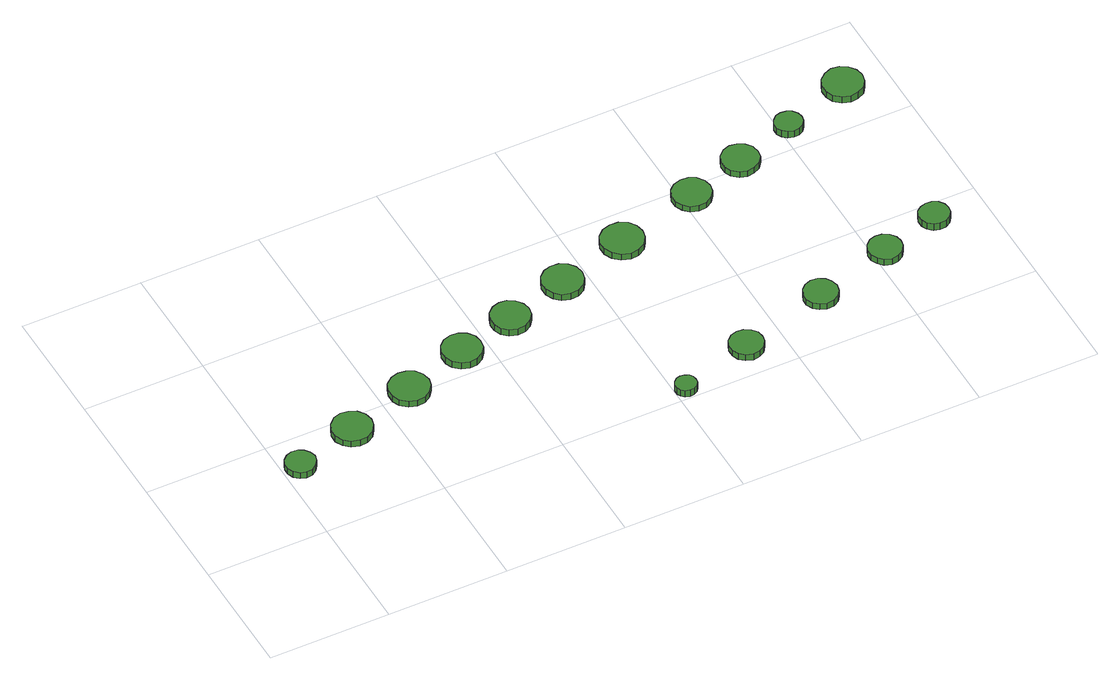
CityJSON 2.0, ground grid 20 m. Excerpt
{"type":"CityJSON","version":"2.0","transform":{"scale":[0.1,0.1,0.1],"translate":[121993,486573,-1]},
"CityObjects":{
"tree1":{"type":"SolitaryVegetationObject","attributes":{"function":"something"},"geometry":[{"type":"MultiSurface","lod":"1","boundaries":[[[0,1,2,3,4,5,6,7,8,9,10,11,12,13,14]],[[15,16,17,18,19,20,21,22,23,24,25,26,27,28,29]],[[0,29,28,1]],[[1,28,27,2]],[[2,27,26,3]],[[3,26,25,4]],[[4,25,24,5]],[[5,24,23,6]],[[6,23,22,7]],[[7,22,21,8]],[[8,21,20,9]],[[9,20,19,10]],[[10,19,18,11]],[[11,18,17,12]],[[12,17,16,13]],[[13,16,15,14]],[[14,15,29,0]]]}]},
"tree2":{"type":"SolitaryVegetationObject","attributes":{"function":"something"},"geometry":[{"type":"MultiSurface","lod":"1","boundaries":[[[30,31,32,33,34,35,36,37,38,39,40,41,42,43,44]],[[45,46,47,48,49,50,51,52,53,54,55,56,57,58,59]],[[30,59,58,31]],[[31,58,57,32]],[[32,57,56,33]],[[33,56,55,34]],[[34,55,54,35]],[[35,54,53,36]],[[36,53,52,37]],[[37,52,51,38]],[[38,51,50,39]],[[39,50,49,40]],[[40,49,48,41]],[[41,48,47,42]],[[42,47,46,43]],[[43,46,45,44]],[[44,45,59,30]]]}]},
"tree3":{"type":"SolitaryVegetationObject","attributes":{"function":"something"},"geometry":[{"type":"MultiSurface","lod":"1","boundaries":[[[60,61,62,63,64,65,66,67,68,69,70,71,72,73,74]],[[75,76,77,78,79,80,81,82,83,84,85,86,87,88,89]],[[60,89,88,61]],[[61,88,87,62]],[[62,87,86,63]],[[63,86,85,64]],[[64,85,84,65]],[[65,84,83,66]],[[66,83,82,67]],[[67,82,81,68]],[[68,81,80,69]],[[69,80,79,70]],[[70,79,78,71]],[[71,78,77,72]],[[72,77,76,73]],[[73,76,75,74]],[[74,75,89,60]]]}]},
"tree4":{"type":"SolitaryVegetationObject","attributes":{"function":"something"},"geometry":[{"type":"MultiSurface","lod":"1","boundaries":[[[90,91,92,93,94,95,96,97,98,99,100,101,102,103,104]],[[105,106,107,108,109,110,111,112,113,114,115,116,117,118,119]],[[90,119,118,91]],[[91,118,117,92]],[[92,117,116,93]],[[93,116,115,94]],[[94,115,114,95]],[[95,114,113,96]],[[96,113,112,97]],[[97,112,111,98]],[[98,111,110,99]],[[99,110,109,100]],[[100,109,108,101]],[[101,108,107,102]],[[102,107,106,103]],[[103,106,105,104]],[[104,105,119,90]]]}]},
"tree5":{"type":"SolitaryVegetationObject","attributes":{"function":"something"},"geometry":[{"type":"MultiSurface","lod":"1","boundaries":[[[120,121,122,123,124,125,126,127,128,129,130,131,132,133,134]],[[135,136,137,138,139,140,141,142,143,144,145,146,147,148,149]],[[120,149,148,121]],[[121,148,147,122]],[[122,147,146,123]],[[123,146,145,124]],[[124,145,144,125]],[[125,144,143,126]],[[126,143,142,127]],[[127,142,141,128]],[[128,141,140,129]],[[129,140,139,130]],[[130,139,138,131]],[[131,138,137,132]],[[132,137,136,133]],[[133,136,135,134]],[[134,135,149,120]]]}]},
"tree6":{"type":"SolitaryVegetationObject","attributes":{"function":"something"},"geometry":[{"type":"MultiSurface","lod":"1","boundaries":[[[150,151,152,153,154,155,156,157,158,159,160,161,162,163,164]],[[165,166,167,168,169,170,171,172,173,174,175,176,177,178,179]],[[150,179,178,151]],[[151,178,177,152]],[[152,177,176,153]],[[153,176,175,154]],[[154,175,174,155]],[[155,174,173,156]],[[156,173,172,157]],[[157,172,171,158]],[[158,171,170,159]],[[159,170,169,160]],[[160,169,168,161]],[[161,168,167,162]],[[162,167,166,163]],[[163,166,165,164]],[[164,165,179,150]]]}]},
"tree7":{"type":"SolitaryVegetationObject","attributes":{"function":"something"},"geometry":[{"type":"MultiSurface","lod":"1","boundaries":[[[180,181,182,183,184,185,186,187,188,189,190,191,192,193,194]],[[195,196,197,198,199,200,201,202,203,204,205,206,207,208,209]],[[180,209,208,181]],[[181,208,207,182]],[[182,207,206,183]],[[183,206,205,184]],[[184,205,204,185]],[[185,204,203,186]],[[186,203,202,187]],[[187,202,201,188]],[[188,201,200,189]],[[189,200,199,190]],[[190,199,198,191]],[[191,198,197,192]],[[192,197,196,193]],[[193,196,195,194]],[[194,195,209,180]]]}]},
"tree8":{"type":"SolitaryVegetationObject","attributes":{"function":"something"},"geometry":[{"type":"MultiSurface","lod":"1","boundaries":[[[210,211,212,213,214,215,216,217,218,219,220,221,222,223,224]],[[225,226,227,228,229,230,231,232,233,234,235,236,237,238,239]],[[210,239,238,211]],[[211,238,237,212]],[[212,237,236,213]],[[213,236,235,214]],[[214,235,234,215]],[[215,234,233,216]],[[216,233,232,217]],[[217,232,231,218]],[[218,231,230,219]],[[219,230,229,220]],[[220,229,228,221]],[[221,228,227,222]],[[222,227,226,223]],[[223,226,225,224]],[[224,225,239,210]]]}]},
"tree9":{"type":"SolitaryVegetationObject","attributes":{"function":"something"},"geometry":[{"type":"MultiSurface","lod":"1","boundaries":[[[240,241,242,243,244,245,246,247,248,249,250,251,252,253,254]],[[255,256,257,258,259,260,261,262,263,264,265,266,267,268,269]],[[240,269,268,241]],[[241,268,267,242]],[[242,267,266,243]],[[243,266,265,244]],[[244,265,264,245]],[[245,264,263,246]],[[246,263,262,247]],[[247,262,261,248]],[[248,261,260,249]],[[249,260,259,250]],[[250,259,258,251]],[[251,258,257,252]],[[252,257,256,253]],[[253,256,255,254]],[[254,255,269,240]]]}]},
"tree10":{"type":"SolitaryVegetationObject","attributes":{"function":"something"},"geometry":[{"type":"MultiSurface","lod":"1","boundaries":[[[270,271,272,273,274,275,276,277,278,279,280,281,282,283,284]],[[285,286,287,288,289,290,291,292,293,294,295,296,297,298,299]],[[270,299,298,271]],[[271,298,297,272]],[[272,297,296,273]],[[273,296,295,274]],[[274,295,294,275]],[[275,294,293,276]],[[276,293,292,277]],[[277,292,291,278]],[[278,291,290,279]],[[279,290,289,280]],[[280,289,288,281]],[[281,288,287,282]],[[282,287,286,283]],[[283,286,285,284]],[[284,285,299,270]]]}]},
"tree11":{"type":"SolitaryVegetationObject","attributes":{"function":"something"},"geometry":[{"type":"MultiSurface","lod":"1","boundaries":[[[300,301,302,303,304,305,306,307,308,309,310,311,312,313,314]],[[315,316,317,318,319,320,321,322,323,324,325,326,327,328,329]],[[300,329,328,301]],[[301,328,327,302]],[[302,327,326,303]],[[303,326,325,304]],[[304,325,324,305]],[[305,324,323,306]],[[306,323,322,307]],[[307,322,321,308]],[[308,321,320,309]],[[309,320,319,310]],[[310,319,318,311]],[[311,318,317,312]],[[312,317,316,313]],[[313,316,315,314]],[[314,315,329,300]]]}]},
"tree12":{"type":"SolitaryVegetationObject","attributes":{"function":"something"},"geometry":[{"type":"MultiSurface","lod":"1","boundaries":[[[330,331,332,333,334,335,336,337,338,339,340,341,342,343,344]],[[345,346,347,348,349,350,351,352,353,354,355,356,357,358,359]],[[330,359,358,331]],[[331,358,357,332]],[[332,357,356,333]],[[333,356,355,334]],[[334,355,354,335]],[[335,354,353,336]],[[336,353,352,337]],[[337,352,351,338]],[[338,351,350,339]],[[339,350,349,340]],[[340,349,348,341]],[[341,348,347,342]],[[342,347,346,343]],[[343,346,345,344]],[[344,345,359,330]]]}]},
"tree13":{"type":"SolitaryVegetationObject","attributes":{"function":"something"},"geometry":[{"type":"MultiSurface","lod":"1","boundaries":[[[360,361,362,363,364,365,366,367,368,369,370,371,372,373,374]],[[375,376,377,378,379,380,381,382,383,384,385,386,387,388,389]],[[360,389,388,361]],[[361,388,387,362]],[[362,387,386,363]],[[363,386,385,364]],[[364,385,384,365]],[[365,384,383,366]],[[366,383,382,367]],[[367,382,381,368]],[[368,381,380,369]],[[369,380,379,370]],[[370,379,378,371]],[[371,378,377,372]],[[372,377,376,373]],[[373,376,375,374]],[[374,375,389,360]]]}]},
"tree14":{"type":"SolitaryVegetationObject","attributes":{"function":"something"},"geometry":[{"type":"MultiSurface","lod":"1","boundaries":[[[390,391,392,393,394,395,396,397,398,399,400,401,402,403,404]],[[405,406,407,408,409,410,411,412,413,414,415,416,417,418,419]],[[390,419,418,391]],[[391,418,417,392]],[[392,417,416,393]],[[393,416,415,394]],[[394,415,414,395]],[[395,414,413,396]],[[396,413,412,397]],[[397,412,411,398]],[[398,411,410,399]],[[399,410,409,400]],[[400,409,408,401]],[[401,408,407,402]],[[402,407,406,403]],[[403,406,405,404]],[[404,405,419,390]]]}]},
"tree15":{"type":"SolitaryVegetationObject","attributes":{"function":"something"},"geometry":[{"type":"MultiSurface","lod":"1","boundaries":[[[420,421,422,423,424,425,426,427,428,429,430,431,432,433,434]],[[435,436,437,438,439,440,441,442,443,444,445,446,447,448,449]],[[420,449,448,421]],[[421,448,447,422]],[[422,447,446,423]],[[423,446,445,424]],[[424,445,444,425]],[[425,444,443,426]],[[426,443,442,427]],[[427,442,441,428]],[[428,441,440,429]],[[429,440,439,430]],[[430,439,438,431]],[[431,438,437,432]],[[432,437,436,433]],[[433,436,435,434]],[[434,435,449,420]]]}]},
"tree16":{"type":"SolitaryVegetationObject","attributes":{"function":"something"},"geometry":[{"type":"MultiSurface","lod":"1","boundaries":[[[450,451,452,453,454,455,456,457,458,459,460,461,462,463,464]],[[465,466,467,468,469,470,471,472,473,474,475,476,477,478,479]],[[450,479,478,451]],[[451,478,477,452]],[[452,477,476,453]],[[453,476,475,454]],[[454,475,474,455]],[[455,474,473,456]],[[456,473,472,457]],[[457,472,471,458]],[[458,471,470,459]],[[459,470,469,460]],[[460,469,468,461]],[[461,468,467,462]],[[462,467,466,463]],[[463,466,465,464]],[[464,465,479,450]]]}]}
},
"vertices":[
[55,141,17],[52,151,17],[46,159,17],[38,164,17],[27,165,17],[18,162,17],[10,155,17],[6,146,17],[6,136,17],[10,126,17],[18,119,17],[27,116,17],[38,117,17],[46,123,17],[52,131,17],[52,131,5],[46,123,5],[38,117,5],[27,116,5],[18,119,5],[10,126,5],[6,136,5],[6,146,5],[10,155,5],[18,162,5],[27,165,5],[38,164,5],[46,159,5],[52,151,5],[55,141,5],
[166,171,17],[163,185,17],[155,196,17],[143,202,17],[130,204,17],[117,200,17],[107,190,17],[101,178,17],[101,164,17],[107,152,17],[117,143,17],[130,139,17],[143,140,17],[155,147,17],[163,158,17],[163,158,5],[155,147,5],[143,140,5],[130,139,5],[117,143,5],[107,152,5],[101,164,5],[101,178,5],[107,190,5],[117,200,5],[130,204,5],[143,202,5],[155,196,5],[163,185,5],[166,171,5],
[282,207,17],[279,221,17],[271,232,17],[259,238,17],[246,240,17],[233,236,17],[222,227,17],[217,214,17],[217,200,17],[222,188,17],[233,179,17],[246,174,17],[259,176,17],[271,183,17],[279,194,17],[279,194,5],[271,183,5],[259,176,5],[246,174,5],[233,179,5],[222,188,5],[217,200,5],[217,214,5],[222,227,5],[233,236,5],[246,240,5],[259,238,5],[271,232,5],[279,221,5],[282,207,5],
[388,242,18],[386,255,18],[378,266,18],[366,273,18],[353,274,18],[340,270,18],[330,261,18],[325,249,18],[325,235,18],[330,223,18],[340,214,18],[353,210,18],[366,211,18],[378,218,18],[386,229,18],[386,229,5],[378,218,5],[366,211,5],[353,210,5],[340,214,5],[330,223,5],[325,235,5],[325,249,5],[330,261,5],[340,270,5],[353,274,5],[366,273,5],[378,266,5],[386,255,5],[388,242,5],
[485,270,18],[482,283,18],[474,294,18],[463,301,18],[450,302,18],[437,298,18],[427,289,18],[422,277,18],[422,264,18],[427,252,18],[437,243,18],[450,239,18],[463,240,18],[474,247,18],[482,257,18],[482,257,5],[474,247,5],[463,240,5],[450,239,5],[437,243,5],[427,252,5],[422,264,5],[422,277,5],[427,289,5],[437,298,5],[450,302,5],[463,301,5],[474,294,5],[482,283,5],[485,270,5],
[636,20,18],[635,27,18],[631,33,18],[624,36,18],[617,37,18],[610,35,18],[605,30,18],[602,24,18],[602,16,18],[605,10,18],[610,5,18],[617,3,18],[624,4,18],[631,7,18],[635,13,18],[635,13,5],[631,7,5],[624,4,5],[617,3,5],[610,5,5],[605,10,5],[602,16,5],[602,24,5],[605,30,5],[610,35,5],[617,37,5],[624,36,5],[631,33,5],[635,27,5],[636,20,5],
[592,303,17],[589,317,17],[581,328,17],[569,335,17],[555,336,17],[542,332,17],[532,323,17],[526,310,17],[526,296,17],[532,283,17],[542,274,17],[555,270,17],[569,271,17],[581,278,17],[589,289,17],[589,289,5],[581,278,5],[569,271,5],[555,270,5],[542,274,5],[532,283,5],[526,296,5],[526,310,5],[532,323,5],[542,332,5],[555,336,5],[569,335,5],[581,328,5],[589,317,5],[592,303,5],
[767,55,18],[765,66,18],[758,75,18],[748,81,18],[737,82,18],[726,79,18],[717,71,18],[713,61,18],[713,49,18],[717,39,18],[726,31,18],[737,27,18],[748,29,18],[758,34,18],[765,44,18],[765,44,6],[758,34,6],[748,29,6],[737,27,6],[726,31,6],[717,39,6],[713,49,6],[713,61,6],[717,71,6],[726,79,6],[737,82,6],[748,81,6],[758,75,6],[765,66,6],[767,55,6],
[713,339,17],[710,353,17],[702,365,17],[689,372,17],[675,373,17],[661,369,17],[650,359,17],[644,346,17],[644,332,17],[650,319,17],[661,309,17],[675,304,17],[689,306,17],[702,313,17],[710,325,17],[710,325,5],[702,313,5],[689,306,5],[675,304,5],[661,309,5],[650,319,5],[644,332,5],[644,346,5],[650,359,5],[661,369,5],[675,373,5],[689,372,5],[702,365,5],[710,353,5],[713,339,5],
[917,101,17],[914,112,17],[908,121,17],[898,127,17],[886,128,17],[875,124,17],[867,117,17],[862,106,17],[862,95,17],[867,84,17],[875,77,17],[886,73,17],[898,74,17],[908,80,17],[914,89,17],[914,89,5],[908,80,5],[898,74,5],[886,73,5],[875,77,5],[867,84,5],[862,95,5],[862,106,5],[867,117,5],[875,124,5],[886,128,5],[898,127,5],[908,121,5],[914,112,5],[917,101,5],
[848,378,17],[845,391,17],[837,402,17],[826,408,17],[813,409,17],[800,405,17],[791,397,17],[785,385,17],[785,372,17],[791,360,17],[800,351,17],[813,347,17],[826,348,17],[837,355,17],[845,365,17],[845,365,6],[837,355,6],[826,348,6],[813,347,6],[800,351,6],[791,360,6],[785,372,6],[785,385,6],[791,397,6],[800,405,6],[813,409,6],[826,408,6],[837,402,6],[845,391,6],[848,378,6],
[944,407,19],[942,420,19],[934,430,19],[923,436,19],[911,438,19],[899,434,19],[889,425,19],[884,414,19],[884,401,19],[889,390,19],[899,381,19],[911,377,19],[923,379,19],[934,385,19],[942,395,19],[942,395,7],[934,385,7],[923,379,7],[911,377,7],[899,381,7],[889,390,7],[884,401,7],[884,414,7],[889,425,7],[899,434,7],[911,438,7],[923,436,7],[934,430,7],[942,420,7],[944,407,7],
[1046,140,17],[1044,151,17],[1037,160,17],[1027,166,17],[1016,167,17],[1005,164,17],[997,156,17],[992,145,17],[992,134,17],[997,124,17],[1005,116,17],[1016,112,17],[1027,114,17],[1037,119,17],[1044,129,17],[1044,129,5],[1037,119,5],[1027,114,5],[1016,112,5],[1005,116,5],[997,124,5],[992,134,5],[992,145,5],[997,156,5],[1005,164,5],[1016,167,5],[1027,166,5],[1037,160,5],[1044,151,5],[1046,140,5],
[1035,439,23],[1033,448,23],[1027,456,23],[1019,460,23],[1010,461,23],[1001,459,23],[994,452,23],[990,444,23],[990,434,23],[994,426,23],[1001,420,23],[1010,417,23],[1019,418,23],[1027,422,23],[1033,430,23],[1033,430,10],[1027,422,10],[1019,418,10],[1010,417,10],[1001,420,10],[994,426,10],[990,434,10],[990,444,10],[994,452,10],[1001,459,10],[1010,461,10],[1019,460,10],[1027,456,10],[1033,448,10],[1035,439,10],
[1142,169,18],[1140,179,18],[1134,187,18],[1125,192,18],[1115,193,18],[1105,190,18],[1097,184,18],[1093,174,18],[1093,164,18],[1097,155,18],[1105,148,18],[1115,145,18],[1125,146,18],[1134,151,18],[1140,159,18],[1140,159,5],[1134,151,5],[1125,146,5],[1115,145,5],[1105,148,5],[1097,155,5],[1093,164,5],[1093,174,5],[1097,184,5],[1105,190,5],[1115,193,5],[1125,192,5],[1134,187,5],[1140,179,5],[1142,169,5],
[1155,473,27],[1152,486,27],[1144,497,27],[1132,504,27],[1119,506,27],[1106,501,27],[1095,492,27],[1090,480,27],[1090,466,27],[1095,454,27],[1106,444,27],[1119,440,27],[1132,442,27],[1144,448,27],[1152,459,27],[1152,459,14],[1144,448,14],[1132,442,14],[1119,440,14],[1106,444,14],[1095,454,14],[1090,466,14],[1090,480,14],[1095,492,14],[1106,501,14],[1119,506,14],[1132,504,14],[1144,497,14],[1152,486,14],[1155,473,14]
]}
